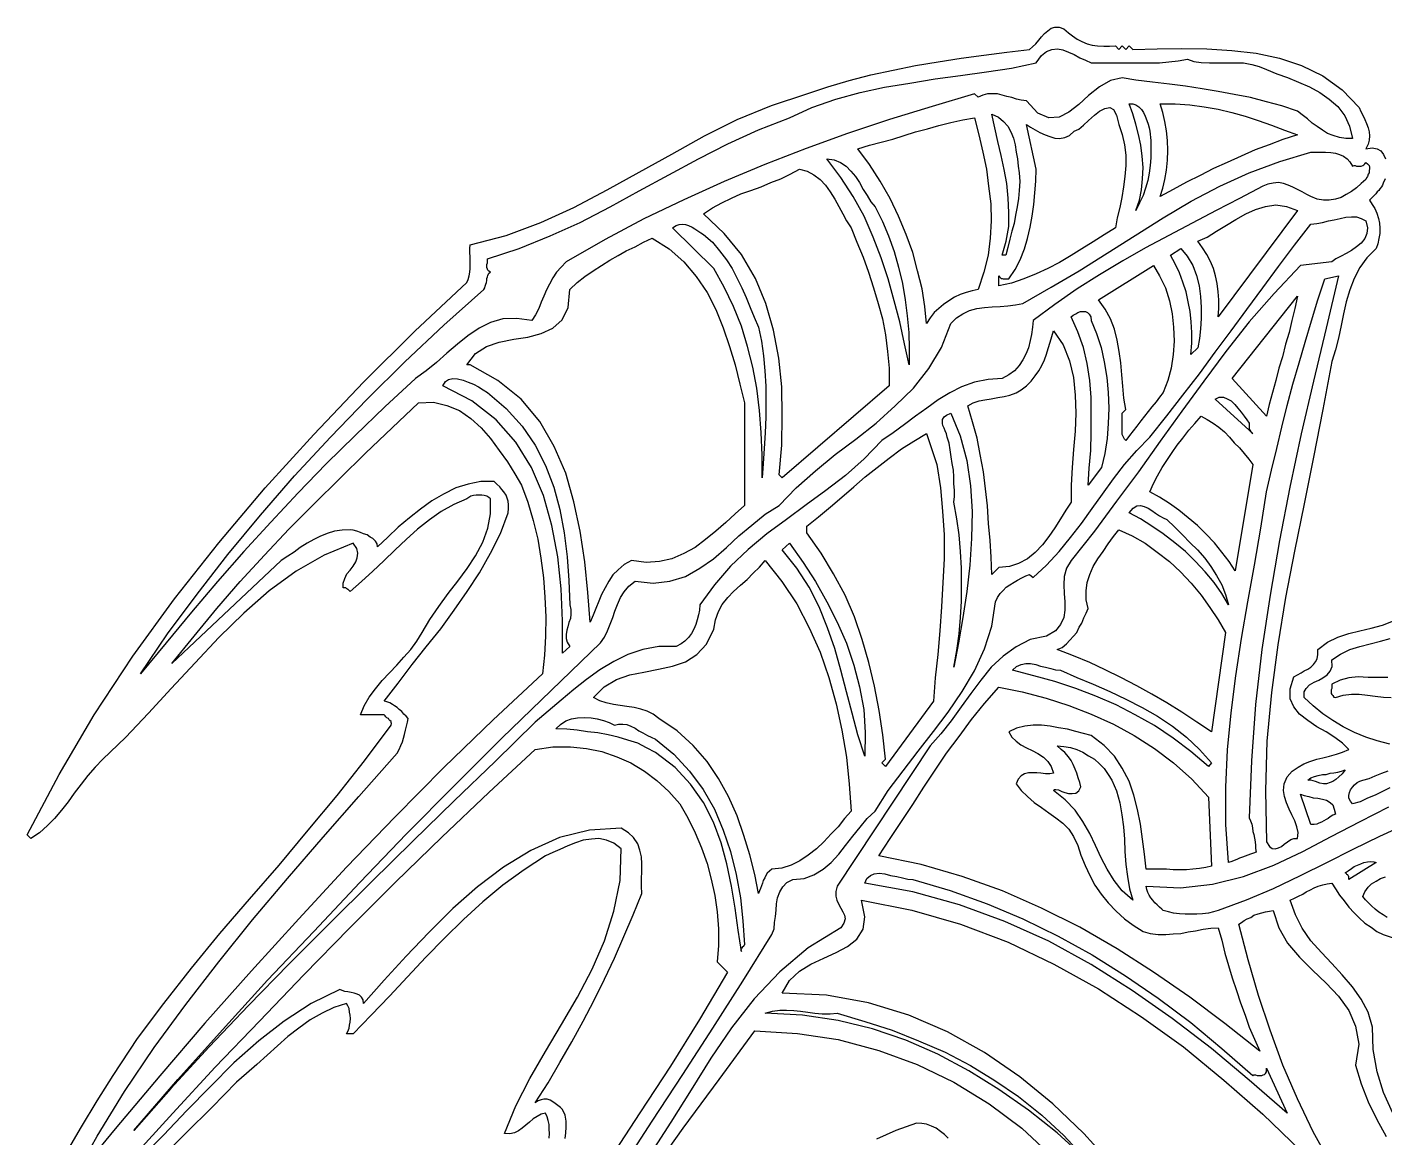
# Model space of a CAD drawing. Extents: x 0.04 to 5.96, y 0.04 to 9.15.
# Drawn here: x 0.721 to 3.341, y 7.005 to 9.148 of the extents above; entities that cross this region are included whole.
import ezdxf

# ---------------------------------------------------------------- set-up
doc = ezdxf.new("R2010")
doc.units = 0
doc.layers.add('1', color=7, linetype='Continuous')

msp = doc.modelspace()

# ---------------------------------------------------------------- linework, layer by layer
for points in [[(0.797, 6.976), (0.826, 7.026), (0.856, 7.076), (0.887, 7.125), (0.934, 7.196), (0.985, 7.264), (1.038, 7.332), (1.093, 7.399), (1.15, 7.465), (1.207, 7.531), (1.263, 7.598), (1.319, 7.665), (1.372, 7.732), (1.423, 7.801), (1.424, 7.804), (1.423, 7.806), (1.423, 7.808), (1.421, 7.81), (1.419, 7.812), (1.418, 7.814), (1.415, 7.815), (1.413, 7.817), (1.412, 7.819), (1.41, 7.821), (1.364, 7.821), (1.371, 7.838), (1.381, 7.855), (1.393, 7.871), (1.406, 7.887), (1.42, 7.902), (1.434, 7.917), (1.448, 7.932), (1.461, 7.947), (1.473, 7.963), (1.483, 7.98), (1.498, 8.005), (1.515, 8.03), (1.533, 8.055), (1.552, 8.079), (1.57, 8.103), (1.586, 8.128), (1.6, 8.154), (1.61, 8.181), (1.615, 8.209), (1.615, 8.238), (1.612, 8.24), (1.608, 8.243), (1.603, 8.244), (1.598, 8.245), (1.592, 8.245), (1.587, 8.245), (1.582, 8.244), (1.577, 8.243), (1.573, 8.24), (1.569, 8.238), (1.544, 8.227), (1.52, 8.213), (1.497, 8.197), (1.474, 8.179), (1.452, 8.159), (1.431, 8.139), (1.409, 8.118), (1.388, 8.098), (1.366, 8.078), (1.344, 8.059), (1.343, 8.06), (1.341, 8.062), (1.34, 8.063), (1.338, 8.064), (1.336, 8.066), (1.335, 8.066), (1.333, 8.066), (1.331, 8.066), (1.331, 8.075), (1.334, 8.084), (1.338, 8.093), (1.344, 8.1), (1.35, 8.108), (1.355, 8.116), (1.358, 8.124), (1.359, 8.133), (1.357, 8.142), (1.35, 8.152), (1.294, 8.129), (1.24, 8.098), (1.188, 8.06), (1.139, 8.017), (1.091, 7.97), (1.045, 7.921), (0.999, 7.872), (0.955, 7.824), (0.911, 7.777), (0.867, 7.735), (0.852, 7.72), (0.838, 7.704), (0.825, 7.687), (0.812, 7.67), (0.8, 7.653), (0.787, 7.637), (0.774, 7.621), (0.76, 7.607), (0.745, 7.593), (0.728, 7.582), (0.721, 7.589), (0.783, 7.706), (0.85, 7.821), (0.925, 7.934), (1.005, 8.045), (1.091, 8.153), (1.18, 8.259), (1.274, 8.362), (1.37, 8.463), (1.469, 8.561), (1.569, 8.655), (1.572, 8.661), (1.574, 8.668), (1.575, 8.675), (1.576, 8.682), (1.576, 8.69), (1.576, 8.698), (1.576, 8.705), (1.575, 8.713), (1.575, 8.721), (1.576, 8.728), (1.645, 8.746), (1.712, 8.771), (1.776, 8.8), (1.84, 8.834), (1.902, 8.868), (1.965, 8.903), (2.028, 8.938), (2.091, 8.97), (2.157, 8.997), (2.225, 9.019), (2.266, 9.033), (2.307, 9.045), (2.349, 9.056), (2.392, 9.065), (2.435, 9.074), (2.479, 9.081), (2.523, 9.088), (2.567, 9.094), (2.611, 9.1), (2.655, 9.105), (2.661, 9.11), (2.667, 9.116), (2.673, 9.123), (2.678, 9.129), (2.684, 9.136), (2.69, 9.141), (2.697, 9.146), (2.704, 9.148), (2.712, 9.148), (2.721, 9.145), (2.73, 9.137), (2.738, 9.131), (2.747, 9.125), (2.756, 9.12), (2.766, 9.116), (2.776, 9.113), (2.786, 9.112), (2.798, 9.111), (2.809, 9.111), (2.821, 9.112)], [(2.821, 9.112), (2.827, 9.105), (2.834, 9.112), (2.841, 9.105), (2.847, 9.112), (2.854, 9.105), (2.901, 9.106), (2.949, 9.107), (2.997, 9.106), (3.045, 9.103), (3.092, 9.098), (3.137, 9.088), (3.18, 9.074), (3.221, 9.054), (3.258, 9.027), (3.291, 8.993), (3.294, 8.985), (3.298, 8.978), (3.302, 8.97), (3.305, 8.962), (3.308, 8.954), (3.31, 8.946), (3.311, 8.938), (3.31, 8.93), (3.308, 8.922), (3.304, 8.913), (3.316, 8.915), (3.326, 8.913), (3.333, 8.909), (3.338, 8.902), (3.342, 8.894)], [(3.341, 8.855), (3.337, 8.847), (3.336, 8.843), (3.334, 8.84), (3.331, 8.836), (3.329, 8.833), (3.326, 8.83), (3.323, 8.826), (3.32, 8.823), (3.317, 8.82), (3.314, 8.817), (3.311, 8.814), (3.316, 8.806), (3.321, 8.798), (3.325, 8.789), (3.328, 8.779), (3.33, 8.77), (3.331, 8.76), (3.331, 8.75), (3.329, 8.74), (3.327, 8.73), (3.324, 8.721), (3.306, 8.703), (3.292, 8.684), (3.281, 8.663), (3.273, 8.641), (3.266, 8.618), (3.261, 8.595), (3.256, 8.572), (3.251, 8.548), (3.245, 8.525), (3.238, 8.503), (3.221, 8.41), (3.203, 8.318), (3.185, 8.228), (3.166, 8.137), (3.149, 8.047), (3.134, 7.956), (3.122, 7.864), (3.113, 7.77), (3.11, 7.674), (3.112, 7.576), (3.118, 7.567), (3.123, 7.563), (3.129, 7.562), (3.135, 7.564), (3.141, 7.567), (3.146, 7.571), (3.153, 7.576), (3.159, 7.58), (3.165, 7.582), (3.172, 7.582), (3.173, 7.594), (3.171, 7.605), (3.167, 7.616), (3.161, 7.628), (3.156, 7.639), (3.151, 7.651), (3.147, 7.663), (3.145, 7.675), (3.146, 7.688), (3.152, 7.701), (3.162, 7.712), (3.173, 7.72), (3.184, 7.726), (3.196, 7.731), (3.209, 7.735), (3.221, 7.738), (3.234, 7.741), (3.247, 7.745), (3.259, 7.749), (3.271, 7.754), (3.259, 7.766), (3.244, 7.777), (3.227, 7.788), (3.209, 7.798), (3.192, 7.81), (3.176, 7.822), (3.165, 7.836), (3.158, 7.852), (3.158, 7.871), (3.165, 7.894), (3.172, 7.898), (3.179, 7.902), (3.185, 7.906), (3.192, 7.909), (3.198, 7.913), (3.203, 7.918), (3.207, 7.923), (3.21, 7.929), (3.211, 7.937), (3.211, 7.947), (3.23, 7.961), (3.25, 7.971), (3.271, 7.978), (3.292, 7.983), (3.314, 7.988), (3.336, 7.994), (3.357, 8.002)], [(1.728, 7.004), (1.729, 7.013), (1.728, 7.021), (1.728, 7.03), (1.726, 7.038), (1.724, 7.045), (1.721, 7.052), (1.713, 7.05), (1.705, 7.046), (1.697, 7.041), (1.69, 7.035), (1.683, 7.029), (1.676, 7.023), (1.669, 7.018), (1.661, 7.014), (1.652, 7.012), (1.642, 7.013), (1.664, 7.066), (1.691, 7.119), (1.721, 7.171), (1.752, 7.223), (1.783, 7.276), (1.811, 7.33), (1.835, 7.385), (1.853, 7.442), (1.865, 7.501), (1.867, 7.562), (1.853, 7.573), (1.839, 7.579), (1.824, 7.582), (1.81, 7.581), (1.794, 7.579), (1.779, 7.574), (1.764, 7.568), (1.749, 7.561), (1.735, 7.555), (1.721, 7.549), (1.68, 7.522), (1.639, 7.492), (1.6, 7.46), (1.563, 7.426), (1.526, 7.39), (1.49, 7.353), (1.455, 7.315), (1.42, 7.278), (1.385, 7.241), (1.35, 7.205), (1.337, 7.205), (1.34, 7.21), (1.342, 7.216), (1.343, 7.222), (1.344, 7.228), (1.345, 7.235), (1.344, 7.241), (1.343, 7.247), (1.342, 7.254), (1.34, 7.259), (1.337, 7.264), (1.313, 7.256), (1.29, 7.245), (1.267, 7.232), (1.245, 7.216), (1.224, 7.2), (1.204, 7.182), (1.184, 7.164), (1.164, 7.146), (1.144, 7.129), (1.125, 7.112), (1.077, 7.063), (1.028, 7.014), (0.978, 6.965)]]:
    msp.add_lwpolyline(points)
at = {"layer": '1'}
for points in [[(2.96, 9.086), (2.972, 9.082), (2.986, 9.08), (3.002, 9.079), (3.018, 9.079), (3.034, 9.079), (3.051, 9.079), (3.068, 9.079), (3.084, 9.076), (3.098, 9.072), (3.112, 9.066), (3.132, 9.058), (3.153, 9.051), (3.174, 9.042), (3.195, 9.033), (3.215, 9.022), (3.233, 9.009), (3.25, 8.995), (3.263, 8.977), (3.272, 8.957), (3.278, 8.933), (3.265, 8.933), (3.253, 8.935), (3.241, 8.939), (3.23, 8.943), (3.22, 8.949), (3.21, 8.956), (3.2, 8.963), (3.191, 8.971), (3.181, 8.979), (3.172, 8.986), (3.142, 8.996), (3.112, 9.004), (3.081, 9.012), (3.05, 9.018), (3.019, 9.024), (2.988, 9.029), (2.956, 9.034), (2.925, 9.038), (2.892, 9.042), (2.86, 9.046), (2.834, 9.05), (2.811, 9.045), (2.79, 9.033), (2.769, 9.016), (2.75, 8.999), (2.731, 8.984), (2.712, 8.974), (2.692, 8.973), (2.671, 8.982), (2.649, 9.006), (2.639, 9.007), (2.63, 9.009), (2.621, 9.012), (2.611, 9.014), (2.602, 9.017), (2.593, 9.019), (2.584, 9.019), (2.574, 9.019), (2.565, 9.017), (2.556, 9.013), (2.549, 9.019), (2.467, 8.995), (2.385, 8.97), (2.304, 8.943), (2.224, 8.914), (2.144, 8.883), (2.066, 8.85), (1.988, 8.815), (1.911, 8.778), (1.836, 8.738), (1.761, 8.695), (1.751, 8.685), (1.742, 8.675), (1.735, 8.664), (1.729, 8.652), (1.723, 8.641), (1.718, 8.629), (1.713, 8.617), (1.708, 8.605), (1.702, 8.593), (1.695, 8.582), (1.666, 8.586), (1.639, 8.585), (1.615, 8.578), (1.593, 8.567), (1.571, 8.552), (1.551, 8.536), (1.531, 8.519), (1.511, 8.501), (1.491, 8.485), (1.47, 8.47), (1.411, 8.415), (1.354, 8.36), (1.298, 8.305), (1.244, 8.249), (1.191, 8.193), (1.139, 8.136), (1.088, 8.078), (1.038, 8.019), (0.989, 7.96), (0.94, 7.9), (0.992, 7.977), (1.049, 8.054), (1.108, 8.13), (1.171, 8.206), (1.237, 8.282), (1.306, 8.357), (1.377, 8.43), (1.45, 8.502), (1.525, 8.573), (1.602, 8.642), (1.604, 8.645), (1.605, 8.648), (1.606, 8.652), (1.607, 8.655), (1.608, 8.659), (1.608, 8.663), (1.609, 8.666), (1.61, 8.669), (1.612, 8.673), (1.615, 8.675), (1.612, 8.677), (1.61, 8.679), (1.609, 8.681), (1.608, 8.684), (1.608, 8.687), (1.608, 8.69), (1.609, 8.693), (1.609, 8.696), (1.609, 8.699), (1.609, 8.701), (1.67, 8.721), (1.73, 8.745), (1.788, 8.771), (1.846, 8.801), (1.902, 8.832), (1.959, 8.863), (2.016, 8.894), (2.073, 8.923), (2.132, 8.95), (2.192, 8.973), (2.235, 8.993), (2.281, 9.009), (2.328, 9.022), (2.375, 9.032), (2.424, 9.04), (2.473, 9.048), (2.522, 9.055), (2.572, 9.062), (2.62, 9.069), (2.668, 9.079), (2.678, 9.093), (2.688, 9.101), (2.698, 9.105), (2.709, 9.106), (2.719, 9.104), (2.73, 9.1), (2.741, 9.095), (2.752, 9.089), (2.763, 9.084), (2.774, 9.079), (2.793, 9.079), (2.812, 9.079), (2.831, 9.079), (2.85, 9.079), (2.869, 9.079), (2.887, 9.079), (2.906, 9.079), (2.924, 9.081), (2.942, 9.083), (2.96, 9.086)], [(2.827, 8.96), (2.834, 8.941), (2.838, 8.921), (2.841, 8.901), (2.841, 8.881), (2.839, 8.86), (2.836, 8.84), (2.833, 8.819), (2.829, 8.8), (2.824, 8.78), (2.821, 8.761), (2.799, 8.747), (2.778, 8.734), (2.756, 8.72), (2.735, 8.707), (2.713, 8.694), (2.69, 8.682), (2.668, 8.672), (2.644, 8.662), (2.62, 8.654), (2.596, 8.649), (2.596, 8.668), (2.597, 8.666), (2.598, 8.665), (2.6, 8.663), (2.602, 8.663), (2.604, 8.662), (2.607, 8.662), (2.61, 8.662), (2.612, 8.662), (2.615, 8.662), (2.627, 8.68), (2.637, 8.699), (2.645, 8.72), (2.651, 8.74), (2.656, 8.762), (2.66, 8.783), (2.663, 8.806), (2.665, 8.828), (2.667, 8.851), (2.668, 8.874), (2.649, 8.96), (2.657, 8.955), (2.666, 8.95), (2.675, 8.945), (2.685, 8.94), (2.694, 8.937), (2.704, 8.934), (2.713, 8.933), (2.723, 8.935), (2.732, 8.939), (2.741, 8.947), (2.75, 8.951), (2.759, 8.959), (2.769, 8.968), (2.78, 8.978), (2.79, 8.986), (2.8, 8.991), (2.81, 8.993), (2.817, 8.989), (2.823, 8.978), (2.827, 8.96)], [(2.887, 8.947), (2.889, 8.929), (2.889, 8.912), (2.889, 8.896), (2.888, 8.881), (2.886, 8.866), (2.883, 8.852), (2.879, 8.837), (2.874, 8.823), (2.867, 8.809), (2.86, 8.794), (2.867, 8.814), (2.871, 8.834), (2.873, 8.855), (2.874, 8.877), (2.872, 8.899), (2.87, 8.92), (2.865, 8.941), (2.86, 8.961), (2.854, 8.981), (2.847, 9), (2.854, 9), (2.86, 8.998), (2.866, 8.994), (2.871, 8.989), (2.875, 8.983), (2.878, 8.976), (2.881, 8.968), (2.884, 8.961), (2.886, 8.954), (2.887, 8.947)], [(3.172, 8.94), (3.144, 8.931), (3.117, 8.921), (3.09, 8.911), (3.063, 8.899), (3.036, 8.887), (3.01, 8.875), (2.984, 8.862), (2.958, 8.849), (2.932, 8.835), (2.907, 8.821), (2.912, 8.837), (2.916, 8.854), (2.919, 8.872), (2.921, 8.891), (2.922, 8.91), (2.921, 8.929), (2.919, 8.948), (2.916, 8.966), (2.912, 8.983), (2.907, 9), (2.936, 9), (2.964, 8.998), (2.992, 8.994), (3.019, 8.99), (3.045, 8.983), (3.071, 8.976), (3.096, 8.968), (3.122, 8.959), (3.147, 8.949), (3.172, 8.94)], [(2.549, 8.973), (2.557, 8.94), (2.565, 8.907), (2.572, 8.874), (2.576, 8.841), (2.58, 8.807), (2.581, 8.774), (2.579, 8.741), (2.575, 8.708), (2.567, 8.675), (2.556, 8.642), (2.544, 8.639), (2.533, 8.636), (2.521, 8.632), (2.51, 8.627), (2.499, 8.62), (2.489, 8.613), (2.48, 8.605), (2.471, 8.597), (2.463, 8.587), (2.456, 8.576), (2.453, 8.609), (2.448, 8.643), (2.439, 8.678), (2.43, 8.713), (2.417, 8.748), (2.402, 8.783), (2.386, 8.817), (2.367, 8.851), (2.346, 8.883), (2.324, 8.913), (2.346, 8.92), (2.369, 8.926), (2.391, 8.932), (2.413, 8.939), (2.435, 8.946), (2.458, 8.952), (2.48, 8.958), (2.503, 8.964), (2.526, 8.969), (2.549, 8.973)], [(2.635, 8.867), (2.636, 8.85), (2.635, 8.833), (2.634, 8.817), (2.631, 8.801), (2.628, 8.785), (2.625, 8.769), (2.621, 8.754), (2.617, 8.739), (2.613, 8.723), (2.609, 8.708), (2.602, 8.708), (2.61, 8.735), (2.615, 8.763), (2.615, 8.79), (2.614, 8.818), (2.611, 8.846), (2.606, 8.873), (2.6, 8.9), (2.594, 8.927), (2.588, 8.954), (2.582, 8.98), (2.595, 8.974), (2.605, 8.966), (2.613, 8.957), (2.619, 8.946), (2.624, 8.934), (2.627, 8.921), (2.629, 8.907), (2.632, 8.894), (2.633, 8.88), (2.635, 8.867)], [(3.278, 8.88), (3.281, 8.881), (3.283, 8.881), (3.286, 8.88), (3.289, 8.88), (3.293, 8.88), (3.295, 8.88), (3.298, 8.881), (3.3, 8.882), (3.302, 8.884), (3.304, 8.887), (3.307, 8.884), (3.31, 8.881), (3.311, 8.878), (3.311, 8.875), (3.31, 8.871), (3.31, 8.867), (3.308, 8.864), (3.307, 8.86), (3.305, 8.857), (3.304, 8.854), (3.295, 8.846), (3.286, 8.838), (3.276, 8.831), (3.266, 8.825), (3.256, 8.819), (3.245, 8.816), (3.233, 8.814), (3.222, 8.814), (3.21, 8.816), (3.198, 8.821), (3.19, 8.825), (3.181, 8.83), (3.172, 8.835), (3.163, 8.839), (3.154, 8.843), (3.145, 8.846), (3.135, 8.848), (3.125, 8.847), (3.115, 8.845), (3.105, 8.841), (3.06, 8.817), (3.015, 8.794), (2.969, 8.77), (2.924, 8.746), (2.879, 8.722), (2.835, 8.697), (2.79, 8.67), (2.747, 8.643), (2.704, 8.613), (2.662, 8.582), (2.661, 8.569), (2.659, 8.555), (2.656, 8.543), (2.653, 8.529), (2.648, 8.517), (2.642, 8.506), (2.635, 8.495), (2.626, 8.485), (2.615, 8.477), (2.602, 8.47), (2.575, 8.468), (2.549, 8.463), (2.524, 8.454), (2.501, 8.442), (2.479, 8.429), (2.457, 8.413), (2.435, 8.397), (2.414, 8.381), (2.392, 8.365), (2.37, 8.35), (2.336, 8.315), (2.3, 8.283), (2.262, 8.254), (2.224, 8.226), (2.186, 8.198), (2.148, 8.17), (2.112, 8.14), (2.078, 8.108), (2.047, 8.072), (2.019, 8.033), (2.018, 8.023), (2.016, 8.014), (2.014, 8.004), (2.011, 7.995), (2.007, 7.986), (2.003, 7.978), (1.997, 7.97), (1.99, 7.963), (1.983, 7.958), (1.973, 7.953), (1.94, 7.953), (1.909, 7.947), (1.88, 7.937), (1.853, 7.924), (1.826, 7.908), (1.8, 7.889), (1.776, 7.87), (1.751, 7.849), (1.726, 7.828), (1.701, 7.807), (1.624, 7.731), (1.545, 7.655), (1.465, 7.577), (1.385, 7.498), (1.305, 7.419), (1.226, 7.34), (1.148, 7.26), (1.072, 7.18), (0.998, 7.1), (0.927, 7.019), (1.012, 7.117), (1.098, 7.213), (1.185, 7.309), (1.274, 7.403), (1.363, 7.497), (1.453, 7.591), (1.545, 7.684), (1.637, 7.776), (1.732, 7.868), (1.827, 7.96), (1.835, 7.971), (1.841, 7.983), (1.846, 7.996), (1.851, 8.009), (1.855, 8.021), (1.86, 8.034), (1.866, 8.047), (1.873, 8.058), (1.882, 8.069), (1.894, 8.079), (1.929, 8.075), (1.961, 8.079), (1.991, 8.088), (2.019, 8.104), (2.045, 8.122), (2.07, 8.144), (2.094, 8.166), (2.119, 8.187), (2.145, 8.208), (2.172, 8.225), (2.205, 8.259), (2.242, 8.292), (2.28, 8.323), (2.32, 8.353), (2.359, 8.384), (2.396, 8.417), (2.431, 8.451), (2.461, 8.489), (2.485, 8.53), (2.503, 8.576), (2.514, 8.587), (2.526, 8.595), (2.539, 8.601), (2.553, 8.605), (2.568, 8.607), (2.583, 8.608), (2.598, 8.609), (2.613, 8.61), (2.628, 8.612), (2.642, 8.615), (2.697, 8.646), (2.751, 8.678), (2.805, 8.712), (2.859, 8.746), (2.913, 8.78), (2.967, 8.812), (3.022, 8.841), (3.079, 8.867), (3.138, 8.889), (3.198, 8.907), (3.208, 8.907), (3.217, 8.907), (3.226, 8.907), (3.236, 8.906), (3.245, 8.905), (3.253, 8.902), (3.261, 8.899), (3.268, 8.894), (3.273, 8.888), (3.278, 8.88)], [(2.357, 8.801), (2.371, 8.773), (2.383, 8.745), (2.394, 8.715), (2.402, 8.685), (2.41, 8.653), (2.415, 8.622), (2.419, 8.591), (2.422, 8.559), (2.423, 8.527), (2.423, 8.496), (2.414, 8.537), (2.405, 8.579), (2.394, 8.62), (2.382, 8.662), (2.369, 8.703), (2.353, 8.743), (2.336, 8.783), (2.315, 8.821), (2.291, 8.858), (2.264, 8.894), (2.278, 8.892), (2.29, 8.887), (2.301, 8.88), (2.31, 8.87), (2.319, 8.86), (2.327, 8.848), (2.334, 8.835), (2.342, 8.823), (2.349, 8.811), (2.357, 8.801)], [(2.311, 8.761), (2.322, 8.733), (2.334, 8.704), (2.344, 8.675), (2.354, 8.645), (2.363, 8.615), (2.371, 8.585), (2.377, 8.554), (2.381, 8.522), (2.384, 8.49), (2.384, 8.456), (2.178, 8.278), (2.172, 8.284), (2.177, 8.341), (2.178, 8.398), (2.177, 8.454), (2.171, 8.509), (2.161, 8.563), (2.146, 8.615), (2.126, 8.663), (2.099, 8.709), (2.066, 8.75), (2.026, 8.788), (2.043, 8.799), (2.061, 8.809), (2.08, 8.818), (2.098, 8.826), (2.117, 8.833), (2.137, 8.84), (2.156, 8.848), (2.175, 8.855), (2.193, 8.864), (2.211, 8.874), (2.226, 8.87), (2.239, 8.863), (2.251, 8.854), (2.261, 8.843), (2.27, 8.83), (2.279, 8.816), (2.287, 8.802), (2.295, 8.788), (2.302, 8.774), (2.311, 8.761)], [(3.172, 8.794), (3.019, 8.589), (3.02, 8.605), (3.02, 8.622), (3.019, 8.637), (3.017, 8.653), (3.014, 8.668), (3.01, 8.682), (3.004, 8.696), (2.997, 8.709), (2.989, 8.722), (2.98, 8.735), (2.998, 8.743), (3.016, 8.754), (3.035, 8.766), (3.053, 8.777), (3.072, 8.788), (3.091, 8.796), (3.11, 8.802), (3.13, 8.805), (3.151, 8.802), (3.172, 8.794)], [(1.869, 6.947), (1.927, 7.037), (1.986, 7.127), (2.044, 7.216), (2.102, 7.307), (2.158, 7.397), (2.162, 7.408), (2.163, 7.42), (2.165, 7.432), (2.166, 7.444), (2.167, 7.456), (2.169, 7.468), (2.173, 7.479), (2.179, 7.489), (2.187, 7.497), (2.198, 7.503), (2.22, 7.505), (2.239, 7.512), (2.257, 7.523), (2.272, 7.536), (2.287, 7.552), (2.3, 7.569), (2.314, 7.587), (2.328, 7.604), (2.342, 7.621), (2.357, 7.635), (2.382, 7.675), (2.411, 7.713), (2.44, 7.751), (2.47, 7.789), (2.498, 7.826), (2.525, 7.866), (2.549, 7.906), (2.568, 7.948), (2.582, 7.992), (2.589, 8.039), (2.593, 8.047), (2.598, 8.055), (2.604, 8.061), (2.61, 8.067), (2.617, 8.072), (2.625, 8.077), (2.632, 8.081), (2.64, 8.085), (2.648, 8.089), (2.655, 8.092), (2.662, 8.086), (2.688, 8.11), (2.712, 8.136), (2.734, 8.163), (2.755, 8.19), (2.776, 8.219), (2.796, 8.247), (2.817, 8.276), (2.838, 8.304), (2.862, 8.331), (2.887, 8.357), (2.92, 8.398), (2.951, 8.438), (2.983, 8.479), (3.013, 8.521), (3.044, 8.562), (3.074, 8.603), (3.105, 8.645), (3.135, 8.686), (3.166, 8.727), (3.198, 8.768), (3.209, 8.769), (3.22, 8.771), (3.232, 8.774), (3.243, 8.776), (3.254, 8.779), (3.265, 8.781), (3.276, 8.782), (3.286, 8.782), (3.295, 8.779), (3.304, 8.774)], [(3.304, 8.774), (3.307, 8.761), (3.306, 8.75), (3.302, 8.74), (3.295, 8.731), (3.286, 8.724), (3.276, 8.717), (3.266, 8.711), (3.256, 8.706), (3.246, 8.701), (3.238, 8.695), (3.178, 8.688), (3.127, 8.634), (3.079, 8.579), (3.034, 8.522), (2.991, 8.465), (2.949, 8.407), (2.907, 8.349), (2.865, 8.29), (2.823, 8.233), (2.78, 8.175), (2.735, 8.119), (2.726, 8.104), (2.722, 8.088), (2.721, 8.072), (2.722, 8.055), (2.723, 8.039), (2.723, 8.023), (2.721, 8.009), (2.715, 7.995), (2.705, 7.983), (2.688, 7.973), (2.656, 7.966), (2.629, 7.952), (2.604, 7.934), (2.581, 7.913), (2.561, 7.888), (2.542, 7.862), (2.523, 7.836), (2.504, 7.809), (2.484, 7.784), (2.463, 7.761), (2.284, 7.49), (2.281, 7.48), (2.281, 7.471), (2.283, 7.463), (2.287, 7.455), (2.291, 7.448), (2.295, 7.441), (2.298, 7.434), (2.299, 7.427), (2.297, 7.419), (2.291, 7.41), (2.228, 7.371), (2.173, 7.325), (2.124, 7.273), (2.08, 7.217), (2.04, 7.158), (2.002, 7.097), (1.963, 7.035), (1.924, 6.975)], [(2.132, 8.569), (2.138, 8.542), (2.142, 8.514), (2.144, 8.485), (2.146, 8.455), (2.146, 8.425), (2.146, 8.395), (2.145, 8.365), (2.143, 8.335), (2.141, 8.306), (2.139, 8.278), (2.139, 8.322), (2.137, 8.366), (2.134, 8.408), (2.129, 8.451), (2.121, 8.492), (2.111, 8.532), (2.099, 8.571), (2.084, 8.609), (2.066, 8.646), (2.046, 8.682), (1.966, 8.761), (1.973, 8.765), (1.979, 8.767), (1.985, 8.768), (1.991, 8.767), (1.997, 8.765), (2.004, 8.762), (2.009, 8.759), (2.015, 8.755), (2.021, 8.751), (2.026, 8.748), (2.043, 8.733), (2.057, 8.716), (2.07, 8.699), (2.081, 8.682), (2.091, 8.663), (2.1, 8.645), (2.108, 8.626), (2.116, 8.607), (2.124, 8.588), (2.132, 8.569)], [(2.105, 8.423), (2.105, 8.403), (2.105, 8.383), (2.105, 8.362), (2.105, 8.341), (2.105, 8.321), (2.105, 8.3), (2.105, 8.281), (2.105, 8.261), (2.105, 8.242), (2.105, 8.225), (2.087, 8.209), (2.069, 8.192), (2.05, 8.175), (2.03, 8.159), (2.01, 8.144), (1.988, 8.132), (1.965, 8.122), (1.941, 8.117), (1.915, 8.115), (1.887, 8.119), (1.873, 8.111), (1.861, 8.101), (1.851, 8.091), (1.843, 8.079), (1.836, 8.066), (1.829, 8.053), (1.824, 8.04), (1.818, 8.026), (1.813, 8.013), (1.807, 8), (1.803, 8.057), (1.797, 8.116), (1.788, 8.175), (1.776, 8.232), (1.76, 8.287), (1.738, 8.339), (1.71, 8.387), (1.674, 8.43), (1.629, 8.466), (1.576, 8.496), (1.569, 8.496), (1.586, 8.518), (1.607, 8.532), (1.632, 8.54), (1.66, 8.546), (1.687, 8.55), (1.713, 8.557), (1.735, 8.567), (1.753, 8.583), (1.765, 8.607), (1.768, 8.642), (1.782, 8.655), (1.797, 8.667), (1.813, 8.678), (1.829, 8.688), (1.845, 8.698), (1.861, 8.707), (1.877, 8.716), (1.894, 8.724), (1.91, 8.733), (1.927, 8.741), (1.96, 8.72), (1.988, 8.695), (2.012, 8.667), (2.033, 8.636), (2.05, 8.603), (2.064, 8.568), (2.076, 8.532), (2.087, 8.496), (2.096, 8.459), (2.105, 8.423)], [(2.98, 8.529), (2.966, 8.516), (2.968, 8.538), (2.968, 8.559), (2.967, 8.579), (2.965, 8.599), (2.961, 8.618), (2.957, 8.637), (2.951, 8.656), (2.944, 8.674), (2.936, 8.691), (2.927, 8.708), (2.947, 8.721), (2.959, 8.706), (2.97, 8.688), (2.977, 8.669), (2.982, 8.649), (2.985, 8.628), (2.986, 8.607), (2.986, 8.586), (2.985, 8.566), (2.983, 8.547), (2.98, 8.529)], [(2.913, 8.443), (2.906, 8.434), (2.899, 8.425), (2.891, 8.415), (2.884, 8.406), (2.877, 8.397), (2.87, 8.388), (2.862, 8.378), (2.855, 8.369), (2.848, 8.36), (2.841, 8.35), (2.838, 8.353), (2.836, 8.357), (2.834, 8.362), (2.834, 8.367), (2.834, 8.373), (2.834, 8.379), (2.834, 8.386), (2.834, 8.392), (2.834, 8.398), (2.834, 8.403), (2.841, 8.41), (2.837, 8.432), (2.835, 8.455), (2.833, 8.477), (2.831, 8.5), (2.828, 8.522), (2.824, 8.544), (2.819, 8.565), (2.811, 8.585), (2.801, 8.604), (2.788, 8.622), (2.894, 8.688), (2.906, 8.668), (2.917, 8.645), (2.925, 8.62), (2.93, 8.595), (2.933, 8.569), (2.934, 8.542), (2.932, 8.516), (2.928, 8.49), (2.922, 8.466), (2.913, 8.443)], [(3.079, 7.622), (3.081, 7.616), (3.084, 7.61), (3.085, 7.603), (3.086, 7.596), (3.088, 7.59), (3.089, 7.583), (3.09, 7.576), (3.091, 7.569), (3.091, 7.563), (3.092, 7.556), (3.087, 7.554), (3.081, 7.552), (3.076, 7.55), (3.071, 7.548), (3.066, 7.546), (3.06, 7.544), (3.055, 7.542), (3.05, 7.54), (3.045, 7.538), (3.039, 7.536), (3.034, 7.609), (3.034, 7.681), (3.037, 7.753), (3.044, 7.825), (3.053, 7.896), (3.064, 7.968), (3.076, 8.039), (3.089, 8.11), (3.101, 8.181), (3.112, 8.251), (3.122, 8.293), (3.132, 8.335), (3.142, 8.376), (3.152, 8.418), (3.163, 8.459), (3.175, 8.5), (3.187, 8.54), (3.199, 8.581), (3.211, 8.622), (3.225, 8.662), (3.251, 8.668), (3.227, 8.567), (3.203, 8.465), (3.179, 8.363), (3.157, 8.26), (3.137, 8.157), (3.119, 8.052), (3.103, 7.947), (3.091, 7.841), (3.083, 7.732), (3.079, 7.622)], [(3.112, 8.397), (3.046, 8.47), (3.172, 8.629), (3.167, 8.605), (3.161, 8.582), (3.156, 8.559), (3.149, 8.536), (3.143, 8.512), (3.136, 8.49), (3.13, 8.466), (3.124, 8.443), (3.117, 8.42), (3.112, 8.397)], [(2.794, 8.298), (2.768, 8.264), (2.77, 8.297), (2.773, 8.331), (2.774, 8.365), (2.774, 8.399), (2.774, 8.433), (2.771, 8.466), (2.766, 8.499), (2.759, 8.53), (2.748, 8.56), (2.735, 8.589), (2.739, 8.592), (2.744, 8.595), (2.748, 8.597), (2.753, 8.599), (2.758, 8.599), (2.763, 8.599), (2.767, 8.597), (2.77, 8.594), (2.773, 8.589), (2.774, 8.582), (2.784, 8.557), (2.793, 8.53), (2.799, 8.502), (2.804, 8.472), (2.807, 8.443), (2.808, 8.413), (2.807, 8.383), (2.805, 8.354), (2.8, 8.325), (2.794, 8.298)], [(2.735, 8.231), (2.725, 8.216), (2.715, 8.199), (2.704, 8.182), (2.692, 8.165), (2.68, 8.149), (2.666, 8.134), (2.651, 8.122), (2.634, 8.113), (2.616, 8.107), (2.596, 8.105), (2.582, 8.092), (2.581, 8.125), (2.579, 8.157), (2.576, 8.19), (2.574, 8.224), (2.57, 8.257), (2.566, 8.29), (2.56, 8.323), (2.554, 8.355), (2.545, 8.386), (2.536, 8.417), (2.546, 8.423), (2.558, 8.427), (2.569, 8.429), (2.581, 8.431), (2.594, 8.433), (2.606, 8.435), (2.617, 8.438), (2.629, 8.442), (2.639, 8.448), (2.649, 8.456), (2.658, 8.465), (2.666, 8.475), (2.673, 8.485), (2.679, 8.495), (2.684, 8.506), (2.688, 8.517), (2.691, 8.528), (2.695, 8.54), (2.698, 8.551), (2.701, 8.562), (2.72, 8.535), (2.732, 8.504), (2.74, 8.472), (2.743, 8.438), (2.744, 8.403), (2.743, 8.368), (2.74, 8.333), (2.737, 8.298), (2.735, 8.264), (2.735, 8.231)], [(1.768, 8.033), (1.77, 8.024), (1.77, 8.015), (1.769, 8.007), (1.766, 7.999), (1.764, 7.991), (1.762, 7.984), (1.761, 7.976), (1.761, 7.968), (1.763, 7.961), (1.768, 7.953), (1.754, 7.94), (1.754, 8.002), (1.751, 8.064), (1.745, 8.126), (1.733, 8.186), (1.717, 8.244), (1.694, 8.298), (1.664, 8.347), (1.626, 8.39), (1.579, 8.427), (1.523, 8.456), (1.528, 8.464), (1.534, 8.468), (1.542, 8.47), (1.551, 8.469), (1.562, 8.467), (1.572, 8.463), (1.582, 8.459), (1.592, 8.454), (1.601, 8.448), (1.609, 8.443), (1.645, 8.412), (1.676, 8.378), (1.701, 8.341), (1.721, 8.302), (1.737, 8.26), (1.749, 8.217), (1.757, 8.172), (1.763, 8.126), (1.766, 8.08), (1.768, 8.033)], [(1.675, 8.264), (1.687, 8.231), (1.697, 8.196), (1.706, 8.16), (1.712, 8.123), (1.717, 8.085), (1.72, 8.048), (1.722, 8.01), (1.721, 7.973), (1.719, 7.936), (1.715, 7.9), (1.62, 7.811), (1.525, 7.719), (1.431, 7.624), (1.337, 7.527), (1.245, 7.427), (1.154, 7.327), (1.064, 7.226), (0.977, 7.124), (0.891, 7.022), (0.807, 6.92), (0.856, 7.008), (0.909, 7.094), (0.966, 7.179), (1.027, 7.262), (1.091, 7.344), (1.156, 7.425), (1.223, 7.505), (1.292, 7.585), (1.361, 7.663), (1.43, 7.741), (1.435, 7.747), (1.439, 7.754), (1.442, 7.762), (1.445, 7.769), (1.447, 7.776), (1.449, 7.783), (1.451, 7.791), (1.453, 7.799), (1.455, 7.807), (1.456, 7.814), (1.452, 7.818), (1.448, 7.822), (1.444, 7.827), (1.439, 7.831), (1.435, 7.835), (1.43, 7.838), (1.426, 7.841), (1.421, 7.844), (1.415, 7.846), (1.41, 7.847), (1.437, 7.882), (1.464, 7.918), (1.491, 7.952), (1.519, 7.987), (1.545, 8.023), (1.57, 8.059), (1.594, 8.095), (1.615, 8.133), (1.634, 8.171), (1.649, 8.211), (1.65, 8.219), (1.65, 8.226), (1.649, 8.233), (1.647, 8.239), (1.645, 8.245), (1.641, 8.251), (1.637, 8.256), (1.633, 8.261), (1.627, 8.266), (1.622, 8.271), (1.596, 8.271), (1.572, 8.266), (1.548, 8.259), (1.524, 8.247), (1.502, 8.234), (1.48, 8.218), (1.459, 8.201), (1.437, 8.183), (1.417, 8.164), (1.397, 8.145), (1.396, 8.151), (1.393, 8.156), (1.388, 8.161), (1.383, 8.164), (1.377, 8.168), (1.37, 8.17), (1.364, 8.173), (1.357, 8.175), (1.35, 8.177), (1.344, 8.178), (1.329, 8.177), (1.314, 8.175), (1.3, 8.171), (1.286, 8.165), (1.274, 8.159), (1.261, 8.152), (1.248, 8.144), (1.236, 8.135), (1.224, 8.127), (1.211, 8.119), (1, 7.92), (1.043, 7.973), (1.087, 8.026), (1.132, 8.078), (1.179, 8.129), (1.226, 8.179), (1.275, 8.228), (1.324, 8.277), (1.374, 8.326), (1.425, 8.375), (1.476, 8.423), (1.505, 8.424), (1.531, 8.418), (1.555, 8.408), (1.577, 8.393), (1.597, 8.375), (1.615, 8.354), (1.632, 8.331), (1.648, 8.309), (1.662, 8.286), (1.675, 8.264)], [(3.079, 8.384), (3.079, 8.381), (3.079, 8.378), (3.079, 8.375), (3.079, 8.372), (3.08, 8.37), (3.081, 8.368), (3.082, 8.367), (3.084, 8.365), (3.086, 8.364), (3.013, 8.43), (3.021, 8.434), (3.029, 8.434), (3.036, 8.431), (3.044, 8.427), (3.051, 8.42), (3.057, 8.413), (3.063, 8.405), (3.069, 8.397), (3.074, 8.39), (3.079, 8.384)], [(2.509, 7.913), (2.515, 7.945), (2.519, 7.977), (2.522, 8.009), (2.524, 8.04), (2.524, 8.072), (2.524, 8.104), (2.522, 8.136), (2.519, 8.168), (2.515, 8.199), (2.509, 8.231), (2.51, 8.242), (2.51, 8.254), (2.509, 8.267), (2.509, 8.28), (2.508, 8.293), (2.506, 8.306), (2.504, 8.319), (2.502, 8.332), (2.5, 8.345), (2.496, 8.357), (2.495, 8.363), (2.492, 8.369), (2.49, 8.374), (2.488, 8.379), (2.487, 8.383), (2.487, 8.387), (2.487, 8.391), (2.49, 8.396), (2.495, 8.399), (2.503, 8.403), (2.521, 8.359), (2.534, 8.312), (2.541, 8.263), (2.544, 8.213), (2.543, 8.161), (2.54, 8.11), (2.534, 8.059), (2.526, 8.009), (2.518, 7.96), (2.509, 7.913)], [(3.086, 8.304), (3.052, 8.099), (3.04, 8.117), (3.026, 8.135), (3.012, 8.153), (2.995, 8.17), (2.979, 8.186), (2.961, 8.201), (2.943, 8.216), (2.925, 8.229), (2.906, 8.241), (2.887, 8.251), (2.894, 8.267), (2.902, 8.282), (2.911, 8.298), (2.92, 8.312), (2.93, 8.327), (2.94, 8.341), (2.951, 8.355), (2.962, 8.37), (2.974, 8.383), (2.986, 8.397), (2.998, 8.391), (3.009, 8.384), (3.02, 8.376), (3.031, 8.367), (3.041, 8.357), (3.05, 8.346), (3.06, 8.336), (3.069, 8.325), (3.078, 8.314), (3.086, 8.304)], [(2.476, 8.304), (2.483, 8.259), (2.487, 8.214), (2.49, 8.168), (2.49, 8.122), (2.488, 8.076), (2.485, 8.029), (2.482, 7.983), (2.478, 7.937), (2.473, 7.892), (2.47, 7.847), (2.377, 7.721), (2.37, 7.728), (2.377, 7.735), (2.372, 7.782), (2.365, 7.829), (2.356, 7.876), (2.345, 7.922), (2.332, 7.966), (2.317, 8.01), (2.299, 8.052), (2.277, 8.093), (2.253, 8.133), (2.225, 8.172), (2.225, 8.185), (2.248, 8.203), (2.271, 8.222), (2.293, 8.241), (2.316, 8.261), (2.338, 8.28), (2.361, 8.298), (2.384, 8.316), (2.408, 8.334), (2.432, 8.349), (2.456, 8.364), (2.476, 8.304)], [(3.039, 8.033), (3.026, 8.055), (3.011, 8.076), (2.994, 8.097), (2.975, 8.117), (2.956, 8.136), (2.935, 8.153), (2.913, 8.17), (2.891, 8.185), (2.869, 8.199), (2.847, 8.211), (2.855, 8.22), (2.862, 8.224), (2.869, 8.225), (2.876, 8.223), (2.884, 8.22), (2.891, 8.215), (2.898, 8.21), (2.906, 8.205), (2.913, 8.201), (2.92, 8.198), (2.935, 8.183), (2.95, 8.168), (2.965, 8.153), (2.979, 8.139), (2.993, 8.123), (3.005, 8.107), (3.016, 8.09), (3.026, 8.072), (3.033, 8.053), (3.039, 8.033)], [(3.033, 7.98), (3.006, 7.788), (2.978, 7.807), (2.949, 7.826), (2.92, 7.844), (2.891, 7.861), (2.862, 7.877), (2.831, 7.893), (2.801, 7.908), (2.771, 7.922), (2.74, 7.935), (2.708, 7.947), (2.718, 7.951), (2.726, 7.958), (2.733, 7.965), (2.74, 7.973), (2.746, 7.98), (2.751, 7.99), (2.756, 7.998), (2.76, 8.008), (2.764, 8.017), (2.768, 8.026), (2.764, 8.043), (2.764, 8.06), (2.766, 8.076), (2.771, 8.092), (2.778, 8.107), (2.787, 8.122), (2.797, 8.136), (2.807, 8.151), (2.817, 8.165), (2.827, 8.178), (2.853, 8.166), (2.878, 8.152), (2.901, 8.135), (2.925, 8.117), (2.946, 8.097), (2.967, 8.075), (2.986, 8.052), (3.003, 8.028), (3.019, 8.004), (3.033, 7.98)], [(2.337, 7.741), (2.324, 7.782), (2.313, 7.824), (2.302, 7.865), (2.291, 7.907), (2.279, 7.949), (2.265, 7.989), (2.249, 8.029), (2.23, 8.067), (2.206, 8.104), (2.178, 8.139), (2.192, 8.152), (2.218, 8.115), (2.242, 8.078), (2.264, 8.039), (2.284, 8), (2.302, 7.959), (2.316, 7.917), (2.327, 7.875), (2.335, 7.831), (2.338, 7.787), (2.337, 7.741)], [(2.311, 7.635), (2.298, 7.621), (2.286, 7.605), (2.272, 7.591), (2.258, 7.576), (2.244, 7.562), (2.228, 7.55), (2.212, 7.539), (2.195, 7.531), (2.177, 7.525), (2.158, 7.523), (2.153, 7.519), (2.149, 7.515), (2.146, 7.511), (2.144, 7.506), (2.141, 7.501), (2.14, 7.496), (2.138, 7.491), (2.136, 7.486), (2.134, 7.481), (2.132, 7.476), (2.125, 7.513), (2.115, 7.551), (2.104, 7.588), (2.091, 7.626), (2.074, 7.663), (2.055, 7.698), (2.033, 7.731), (2.006, 7.762), (1.975, 7.79), (1.94, 7.814), (1.929, 7.822), (1.917, 7.828), (1.905, 7.832), (1.892, 7.835), (1.878, 7.837), (1.865, 7.839), (1.852, 7.841), (1.838, 7.844), (1.826, 7.848), (1.814, 7.854), (1.834, 7.875), (1.858, 7.889), (1.884, 7.898), (1.911, 7.903), (1.939, 7.909), (1.966, 7.915), (1.991, 7.923), (2.013, 7.937), (2.032, 7.957), (2.046, 7.986), (2.049, 8.004), (2.055, 8.02), (2.062, 8.034), (2.073, 8.047), (2.084, 8.059), (2.097, 8.071), (2.11, 8.082), (2.122, 8.094), (2.134, 8.106), (2.145, 8.119), (2.177, 8.078), (2.206, 8.035), (2.23, 7.989), (2.251, 7.942), (2.268, 7.893), (2.282, 7.842), (2.293, 7.791), (2.302, 7.739), (2.307, 7.687), (2.311, 7.635)], [(3.35, 7.764), (3.326, 7.771), (3.304, 7.778), (3.282, 7.787), (3.26, 7.798), (3.24, 7.81), (3.221, 7.823), (3.202, 7.838), (3.185, 7.854), (3.185, 7.865), (3.189, 7.872), (3.195, 7.879), (3.204, 7.884), (3.213, 7.888), (3.221, 7.892), (3.229, 7.898), (3.235, 7.905), (3.239, 7.914), (3.238, 7.927), (3.255, 7.938), (3.273, 7.947), (3.292, 7.953), (3.312, 7.958), (3.332, 7.963), (3.351, 7.968)], [(3.006, 7.728), (3, 7.721), (2.966, 7.75), (2.932, 7.776), (2.896, 7.8), (2.859, 7.821), (2.822, 7.84), (2.783, 7.857), (2.744, 7.872), (2.704, 7.885), (2.663, 7.896), (2.622, 7.907), (2.63, 7.914), (2.639, 7.918), (2.648, 7.92), (2.657, 7.92), (2.667, 7.918), (2.676, 7.915), (2.686, 7.913), (2.696, 7.91), (2.705, 7.908), (2.715, 7.907), (2.746, 7.893), (2.778, 7.88), (2.81, 7.866), (2.841, 7.851), (2.872, 7.835), (2.902, 7.818), (2.931, 7.799), (2.958, 7.778), (2.983, 7.754), (3.006, 7.728)], [(3.346, 7.893), (3.327, 7.893), (3.308, 7.893), (3.289, 7.894), (3.271, 7.892), (3.254, 7.888), (3.238, 7.88), (3.238, 7.877), (3.238, 7.875), (3.238, 7.872), (3.237, 7.869), (3.237, 7.865), (3.237, 7.862), (3.238, 7.86), (3.24, 7.858), (3.242, 7.855), (3.245, 7.854), (3.26, 7.859), (3.276, 7.861), (3.291, 7.861), (3.307, 7.859), (3.322, 7.857), (3.338, 7.855), (3.353, 7.854)], [(3, 7.662), (3.006, 7.529), (2.995, 7.526), (2.983, 7.524), (2.97, 7.523), (2.958, 7.522), (2.945, 7.522), (2.932, 7.522), (2.919, 7.523), (2.906, 7.523), (2.893, 7.523), (2.88, 7.523), (2.877, 7.552), (2.873, 7.581), (2.869, 7.61), (2.863, 7.638), (2.856, 7.666), (2.847, 7.693), (2.834, 7.718), (2.819, 7.741), (2.799, 7.762), (2.774, 7.781), (2.759, 7.785), (2.744, 7.789), (2.728, 7.793), (2.711, 7.796), (2.695, 7.799), (2.678, 7.801), (2.662, 7.801), (2.646, 7.799), (2.63, 7.795), (2.615, 7.788), (2.621, 7.778), (2.629, 7.77), (2.638, 7.763), (2.649, 7.757), (2.66, 7.752), (2.671, 7.746), (2.682, 7.739), (2.69, 7.731), (2.697, 7.721), (2.701, 7.708), (2.694, 7.707), (2.686, 7.707), (2.677, 7.708), (2.669, 7.709), (2.661, 7.709), (2.653, 7.709), (2.645, 7.707), (2.639, 7.703), (2.633, 7.697), (2.629, 7.688), (2.639, 7.675), (2.651, 7.663), (2.664, 7.652), (2.678, 7.642), (2.692, 7.632), (2.706, 7.622), (2.719, 7.612), (2.731, 7.6), (2.74, 7.586), (2.748, 7.569), (2.754, 7.55), (2.762, 7.53), (2.771, 7.511), (2.781, 7.492), (2.793, 7.475), (2.807, 7.458), (2.822, 7.442), (2.838, 7.427), (2.855, 7.415), (2.874, 7.403), (2.888, 7.399), (2.903, 7.397), (2.918, 7.397), (2.932, 7.398), (2.947, 7.399), (2.961, 7.402), (2.975, 7.404), (2.99, 7.407), (3.005, 7.409), (3.019, 7.41), (3.026, 7.386), (3.032, 7.361), (3.039, 7.337), (3.046, 7.313), (3.054, 7.289), (3.062, 7.265), (3.071, 7.241), (3.079, 7.218), (3.089, 7.195), (3.099, 7.172), (3.032, 7.225), (2.964, 7.276), (2.894, 7.324), (2.824, 7.369), (2.752, 7.411), (2.678, 7.448), (2.603, 7.481), (2.525, 7.509), (2.446, 7.532), (2.364, 7.549), (2.386, 7.582), (2.408, 7.615), (2.43, 7.648), (2.451, 7.681), (2.473, 7.714), (2.495, 7.747), (2.519, 7.779), (2.543, 7.812), (2.568, 7.843), (2.596, 7.874), (2.641, 7.865), (2.687, 7.853), (2.731, 7.839), (2.774, 7.822), (2.817, 7.803), (2.857, 7.781), (2.896, 7.756), (2.933, 7.728), (2.968, 7.697), (3, 7.662)], [(1.854, 7.801), (1.862, 7.803), (1.87, 7.803), (1.878, 7.802), (1.886, 7.799), (1.894, 7.795), (1.901, 7.79), (1.909, 7.786), (1.918, 7.781), (1.925, 7.778), (1.933, 7.774), (1.969, 7.745), (1.999, 7.712), (2.025, 7.677), (2.047, 7.639), (2.064, 7.598), (2.078, 7.557), (2.089, 7.513), (2.097, 7.468), (2.102, 7.423), (2.105, 7.377), (2.104, 7.376), (2.103, 7.374), (2.101, 7.373), (2.1, 7.371), (2.099, 7.37), (2.098, 7.368), (2.098, 7.366), (2.099, 7.364), (2.093, 7.405), (2.087, 7.448), (2.08, 7.49), (2.071, 7.533), (2.06, 7.574), (2.045, 7.614), (2.026, 7.652), (2.001, 7.687), (1.971, 7.719), (1.933, 7.748), (1.916, 7.757), (1.899, 7.766), (1.88, 7.772), (1.861, 7.778), (1.842, 7.782), (1.822, 7.786), (1.802, 7.788), (1.782, 7.791), (1.762, 7.793), (1.741, 7.794), (1.75, 7.802), (1.76, 7.809), (1.771, 7.813), (1.783, 7.815), (1.796, 7.816), (1.809, 7.815), (1.821, 7.813), (1.833, 7.81), (1.844, 7.806), (1.854, 7.801)], [(0.923, 6.965), (1.002, 7.052), (1.084, 7.141), (1.169, 7.23), (1.255, 7.319), (1.343, 7.409), (1.432, 7.498), (1.521, 7.585), (1.612, 7.671), (1.701, 7.754), (1.735, 7.759), (1.769, 7.759), (1.8, 7.756), (1.83, 7.75), (1.859, 7.74), (1.886, 7.728), (1.912, 7.712), (1.936, 7.694), (1.959, 7.673), (1.98, 7.649)], [(2.814, 7.695), (2.823, 7.674), (2.829, 7.651), (2.833, 7.628), (2.836, 7.605), (2.838, 7.581), (2.839, 7.557), (2.841, 7.532), (2.844, 7.509), (2.848, 7.485), (2.854, 7.463), (2.834, 7.481), (2.818, 7.501), (2.805, 7.523), (2.793, 7.545), (2.782, 7.569), (2.771, 7.592), (2.758, 7.615), (2.743, 7.637), (2.724, 7.657), (2.701, 7.675), (2.703, 7.677), (2.706, 7.677), (2.711, 7.676), (2.717, 7.673), (2.723, 7.671), (2.73, 7.669), (2.737, 7.669), (2.744, 7.67), (2.75, 7.674), (2.754, 7.682), (2.752, 7.69), (2.749, 7.699), (2.746, 7.708), (2.743, 7.716), (2.739, 7.725), (2.735, 7.733), (2.73, 7.74), (2.723, 7.748), (2.716, 7.754), (2.708, 7.761), (2.721, 7.76), (2.734, 7.758), (2.746, 7.754), (2.758, 7.749), (2.769, 7.742), (2.78, 7.735), (2.79, 7.726), (2.799, 7.717), (2.807, 7.706), (2.814, 7.695)], [(3.264, 7.715), (3.258, 7.707), (3.252, 7.701), (3.246, 7.696), (3.24, 7.692), (3.235, 7.69), (3.228, 7.688), (3.222, 7.688), (3.215, 7.689), (3.207, 7.692), (3.198, 7.695), (3.192, 7.695), (3.198, 7.699), (3.205, 7.702), (3.212, 7.704), (3.22, 7.706), (3.227, 7.706), (3.235, 7.708), (3.242, 7.709), (3.25, 7.71), (3.257, 7.712), (3.264, 7.715)], [(3.35, 7.68), (3.336, 7.673), (3.322, 7.666), (3.307, 7.66), (3.293, 7.653), (3.278, 7.649), (3.274, 7.654), (3.271, 7.66), (3.271, 7.665), (3.272, 7.671), (3.274, 7.676), (3.278, 7.681), (3.282, 7.686), (3.287, 7.69), (3.292, 7.693), (3.298, 7.695), (3.31, 7.698), (3.322, 7.703), (3.335, 7.708), (3.347, 7.713)], [(1.98, 7.649), (1.996, 7.622), (2.01, 7.593), (2.022, 7.564), (2.033, 7.534), (2.041, 7.504), (2.048, 7.472), (2.052, 7.441), (2.055, 7.408), (2.055, 7.376), (2.052, 7.344), (2.072, 7.324), (2.018, 7.233), (1.962, 7.143), (1.903, 7.053), (1.845, 6.964)], [(3.245, 7.629), (3.24, 7.627), (3.235, 7.624), (3.231, 7.621), (3.227, 7.619), (3.223, 7.616), (3.218, 7.614), (3.213, 7.612), (3.209, 7.61), (3.204, 7.609), (3.198, 7.609), (3.178, 7.668), (3.185, 7.665), (3.194, 7.663), (3.202, 7.661), (3.211, 7.66), (3.22, 7.658), (3.228, 7.656), (3.235, 7.652), (3.24, 7.647), (3.243, 7.639), (3.245, 7.629)], [(3.382, 7.61), (3.33, 7.586), (3.279, 7.561), (3.228, 7.535), (3.177, 7.51), (3.125, 7.485), (3.073, 7.463), (3.019, 7.443), (3.01, 7.441), (3, 7.438), (2.989, 7.437), (2.978, 7.436), (2.966, 7.436), (2.955, 7.436), (2.944, 7.437), (2.933, 7.438), (2.923, 7.441), (2.913, 7.443), (2.91, 7.446), (2.906, 7.45), (2.901, 7.454), (2.897, 7.458), (2.893, 7.463), (2.889, 7.468), (2.886, 7.473), (2.883, 7.478), (2.881, 7.484), (2.88, 7.49), (2.946, 7.487), (3.008, 7.494), (3.068, 7.509), (3.126, 7.531), (3.182, 7.557), (3.237, 7.586), (3.293, 7.615), (3.348, 7.643)], [(1.759, 7.003), (1.76, 7.014), (1.761, 7.025), (1.761, 7.037), (1.759, 7.048), (1.754, 7.059), (1.75, 7.063), (1.745, 7.067), (1.74, 7.071), (1.735, 7.074), (1.73, 7.077), (1.724, 7.079), (1.718, 7.079), (1.713, 7.078), (1.707, 7.076), (1.701, 7.072), (1.726, 7.111), (1.749, 7.15), (1.772, 7.19), (1.794, 7.23), (1.815, 7.27), (1.835, 7.311), (1.854, 7.351), (1.872, 7.393), (1.89, 7.435), (1.907, 7.476), (1.906, 7.49), (1.906, 7.504), (1.907, 7.519), (1.907, 7.533), (1.906, 7.547), (1.903, 7.56), (1.899, 7.572), (1.891, 7.584), (1.881, 7.593), (1.867, 7.602), (1.806, 7.598), (1.748, 7.584), (1.693, 7.559), (1.64, 7.527), (1.59, 7.489), (1.542, 7.447), (1.496, 7.401), (1.452, 7.355), (1.41, 7.309), (1.37, 7.264), (1.369, 7.271), (1.366, 7.276), (1.362, 7.28), (1.358, 7.282), (1.352, 7.284), (1.346, 7.285), (1.34, 7.286), (1.334, 7.287), (1.329, 7.289), (1.324, 7.291), (1.269, 7.264), (1.217, 7.23), (1.168, 7.192), (1.12, 7.149), (1.074, 7.103), (1.029, 7.057), (0.984, 7.01), (0.939, 6.964)], [(3.324, 7.536), (3.271, 7.503), (3.271, 7.505), (3.271, 7.507), (3.271, 7.509), (3.27, 7.51), (3.269, 7.512), (3.267, 7.513), (3.266, 7.515), (3.264, 7.516), (3.27, 7.52), (3.276, 7.524), (3.281, 7.528), (3.288, 7.531), (3.294, 7.533), (3.3, 7.536), (3.307, 7.537), (3.313, 7.538), (3.319, 7.537), (3.324, 7.536)], [(3.086, 7.125), (3.088, 7.126), (3.091, 7.126), (3.094, 7.125), (3.097, 7.125), (3.1, 7.125), (3.103, 7.125), (3.106, 7.126), (3.108, 7.127), (3.11, 7.129), (3.112, 7.132), (3.112, 7.139), (3.152, 7.052), (3.079, 7.116), (3.006, 7.177), (2.93, 7.235), (2.853, 7.289), (2.774, 7.339), (2.692, 7.384), (2.607, 7.422), (2.52, 7.454), (2.43, 7.479), (2.337, 7.496), (2.341, 7.505), (2.348, 7.511), (2.355, 7.514), (2.365, 7.515), (2.376, 7.514), (2.387, 7.511), (2.399, 7.509), (2.41, 7.506), (2.42, 7.504), (2.43, 7.503), (2.502, 7.482), (2.573, 7.456), (2.642, 7.427), (2.71, 7.394), (2.776, 7.358), (2.84, 7.317), (2.903, 7.274), (2.966, 7.227), (3.026, 7.177), (3.086, 7.125)], [(3.356, 7.052), (3.338, 7.092), (3.326, 7.132), (3.318, 7.175), (3.317, 7.218), (3.308, 7.247), (3.295, 7.272), (3.278, 7.296), (3.258, 7.319), (3.238, 7.341), (3.218, 7.362), (3.198, 7.385), (3.181, 7.409), (3.168, 7.435), (3.158, 7.463), (3.166, 7.467), (3.174, 7.471), (3.182, 7.475), (3.189, 7.479), (3.197, 7.483), (3.204, 7.487), (3.212, 7.49), (3.221, 7.493), (3.229, 7.495), (3.238, 7.496), (3.245, 7.485), (3.253, 7.473), (3.262, 7.462), (3.271, 7.45), (3.281, 7.439), (3.291, 7.429), (3.302, 7.419), (3.314, 7.411), (3.325, 7.403), (3.337, 7.397)], [(3.345, 7.43), (3.337, 7.435), (3.329, 7.44), (3.322, 7.446), (3.315, 7.452), (3.309, 7.458), (3.303, 7.464), (3.298, 7.47), (3.302, 7.479), (3.308, 7.488), (3.315, 7.495), (3.324, 7.5), (3.332, 7.505), (3.342, 7.508)], [(2.816, 6.951), (2.76, 7.013), (2.7, 7.07), (2.636, 7.122), (2.568, 7.169), (2.497, 7.209), (2.422, 7.241), (2.344, 7.265), (2.263, 7.28), (2.178, 7.284), (2.192, 7.308), (2.211, 7.326), (2.233, 7.34), (2.258, 7.351), (2.282, 7.362), (2.304, 7.374), (2.322, 7.388), (2.334, 7.407), (2.337, 7.431), (2.331, 7.463), (2.428, 7.444), (2.522, 7.417), (2.614, 7.382), (2.702, 7.34), (2.788, 7.292), (2.871, 7.238), (2.952, 7.18), (3.03, 7.116), (3.105, 7.05), (3.178, 6.98)], [(3.364, 6.781), (3.317, 6.836), (3.275, 6.894), (3.237, 6.954), (3.202, 7.016), (3.172, 7.08), (3.144, 7.145), (3.119, 7.212), (3.097, 7.279), (3.077, 7.348), (3.059, 7.417), (3.064, 7.42), (3.069, 7.424), (3.075, 7.427), (3.082, 7.43), (3.088, 7.434), (3.096, 7.437), (3.103, 7.439), (3.11, 7.441), (3.118, 7.442), (3.125, 7.443)], [(3.125, 7.443), (3.136, 7.41), (3.153, 7.38), (3.176, 7.353), (3.201, 7.328), (3.227, 7.303), (3.251, 7.278), (3.271, 7.25), (3.284, 7.22), (3.29, 7.185), (3.284, 7.145), (3.295, 7.109), (3.308, 7.074), (3.325, 7.04), (3.343, 7.007)], [(3.337, 7.397), (3.385, 7.381)], [(2.761, 6.966), (2.708, 7.014), (2.653, 7.058), (2.596, 7.098), (2.538, 7.134), (2.478, 7.166), (2.416, 7.193), (2.352, 7.215), (2.286, 7.231), (2.217, 7.241), (2.145, 7.245), (2.159, 7.249), (2.173, 7.251), (2.186, 7.251), (2.2, 7.25), (2.213, 7.249), (2.227, 7.247), (2.241, 7.245), (2.255, 7.244), (2.27, 7.244), (2.284, 7.245), (2.337, 7.229), (2.39, 7.212), (2.441, 7.192), (2.492, 7.17), (2.541, 7.144), (2.588, 7.115), (2.634, 7.084), (2.679, 7.048), (2.721, 7.009), (2.761, 6.966)], [(1.919, 6.928), (1.987, 7.023), (2.056, 7.117), (2.125, 7.211), (2.207, 7.206), (2.286, 7.194), (2.364, 7.173), (2.438, 7.146), (2.509, 7.112), (2.577, 7.07), (2.64, 7.023), (2.699, 6.968)], [(2.498, 7.004), (2.491, 7.011), (2.483, 7.017), (2.475, 7.023), (2.466, 7.027), (2.456, 7.031), (2.447, 7.032), (2.437, 7.033), (2.397, 7.019), (2.36, 7.002)]]:
    msp.add_lwpolyline(points, dxfattribs=at)

doc.saveas('drawing.dxf')
